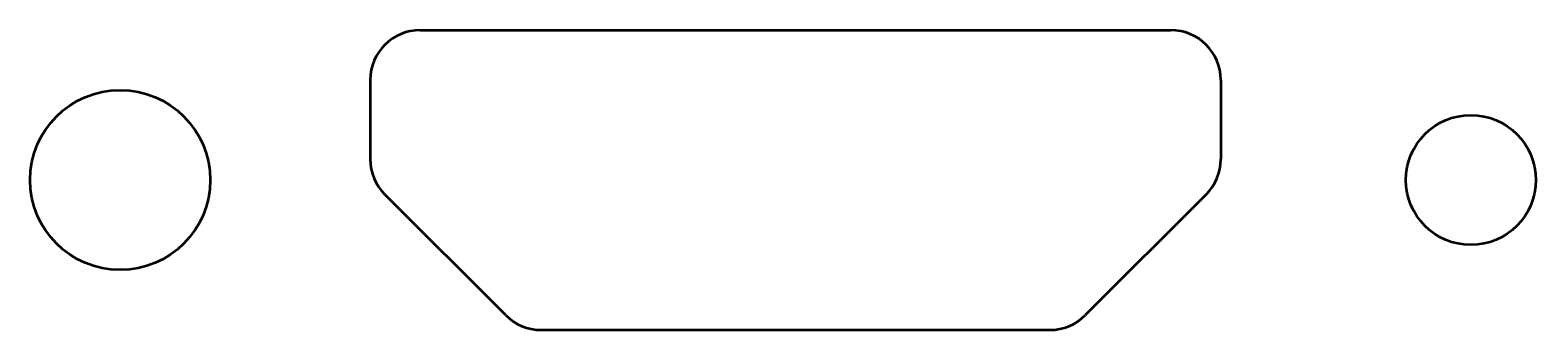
# Model space of a CAD drawing. Header units: millimetres. Extents: x -15.3 to 14.8, y -3 to 3.
import ezdxf

# ---------------------------------------------------------------- set-up
doc = ezdxf.new("R2010")
doc.units = ezdxf.units.MM
doc.layers.add('cutout', color=178, linetype='Continuous', lineweight=50, true_color=0x000000)

msp = doc.modelspace()

# ---------------------------------------------------------------- linework, layer by layer
at = {"layer": 'cutout'}
for p, q in [((-7.5, 3), (7.5, 3)), ((-8.5, 2), (-8.5, 0.414)), ((8.5, 2), (8.5, 0.414)), ((-5.793, -2.707), (-8.207, -0.293)), ((8.207, -0.293), (5.793, -2.707)), ((-5.086, -3), (5.086, -3))]:
    msp.add_line(p, q, dxfattribs=at)
for centre, radius in [((-13.5, 0), 1.8), ((13.5, 0), 1.3)]:
    msp.add_circle(centre, radius, dxfattribs=at)
for centre, start, end in [((-7.5, 2), 90, 180), ((7.5, 2), 0, 90), ((-7.5, 0.414), 180, 225), ((7.5, 0.414), 315, 0), ((-5.086, -2), 225, 270), ((5.086, -2), 270, 315)]:
    msp.add_arc(centre, 1, start, end, dxfattribs=at)

doc.saveas('drawing.dxf')
